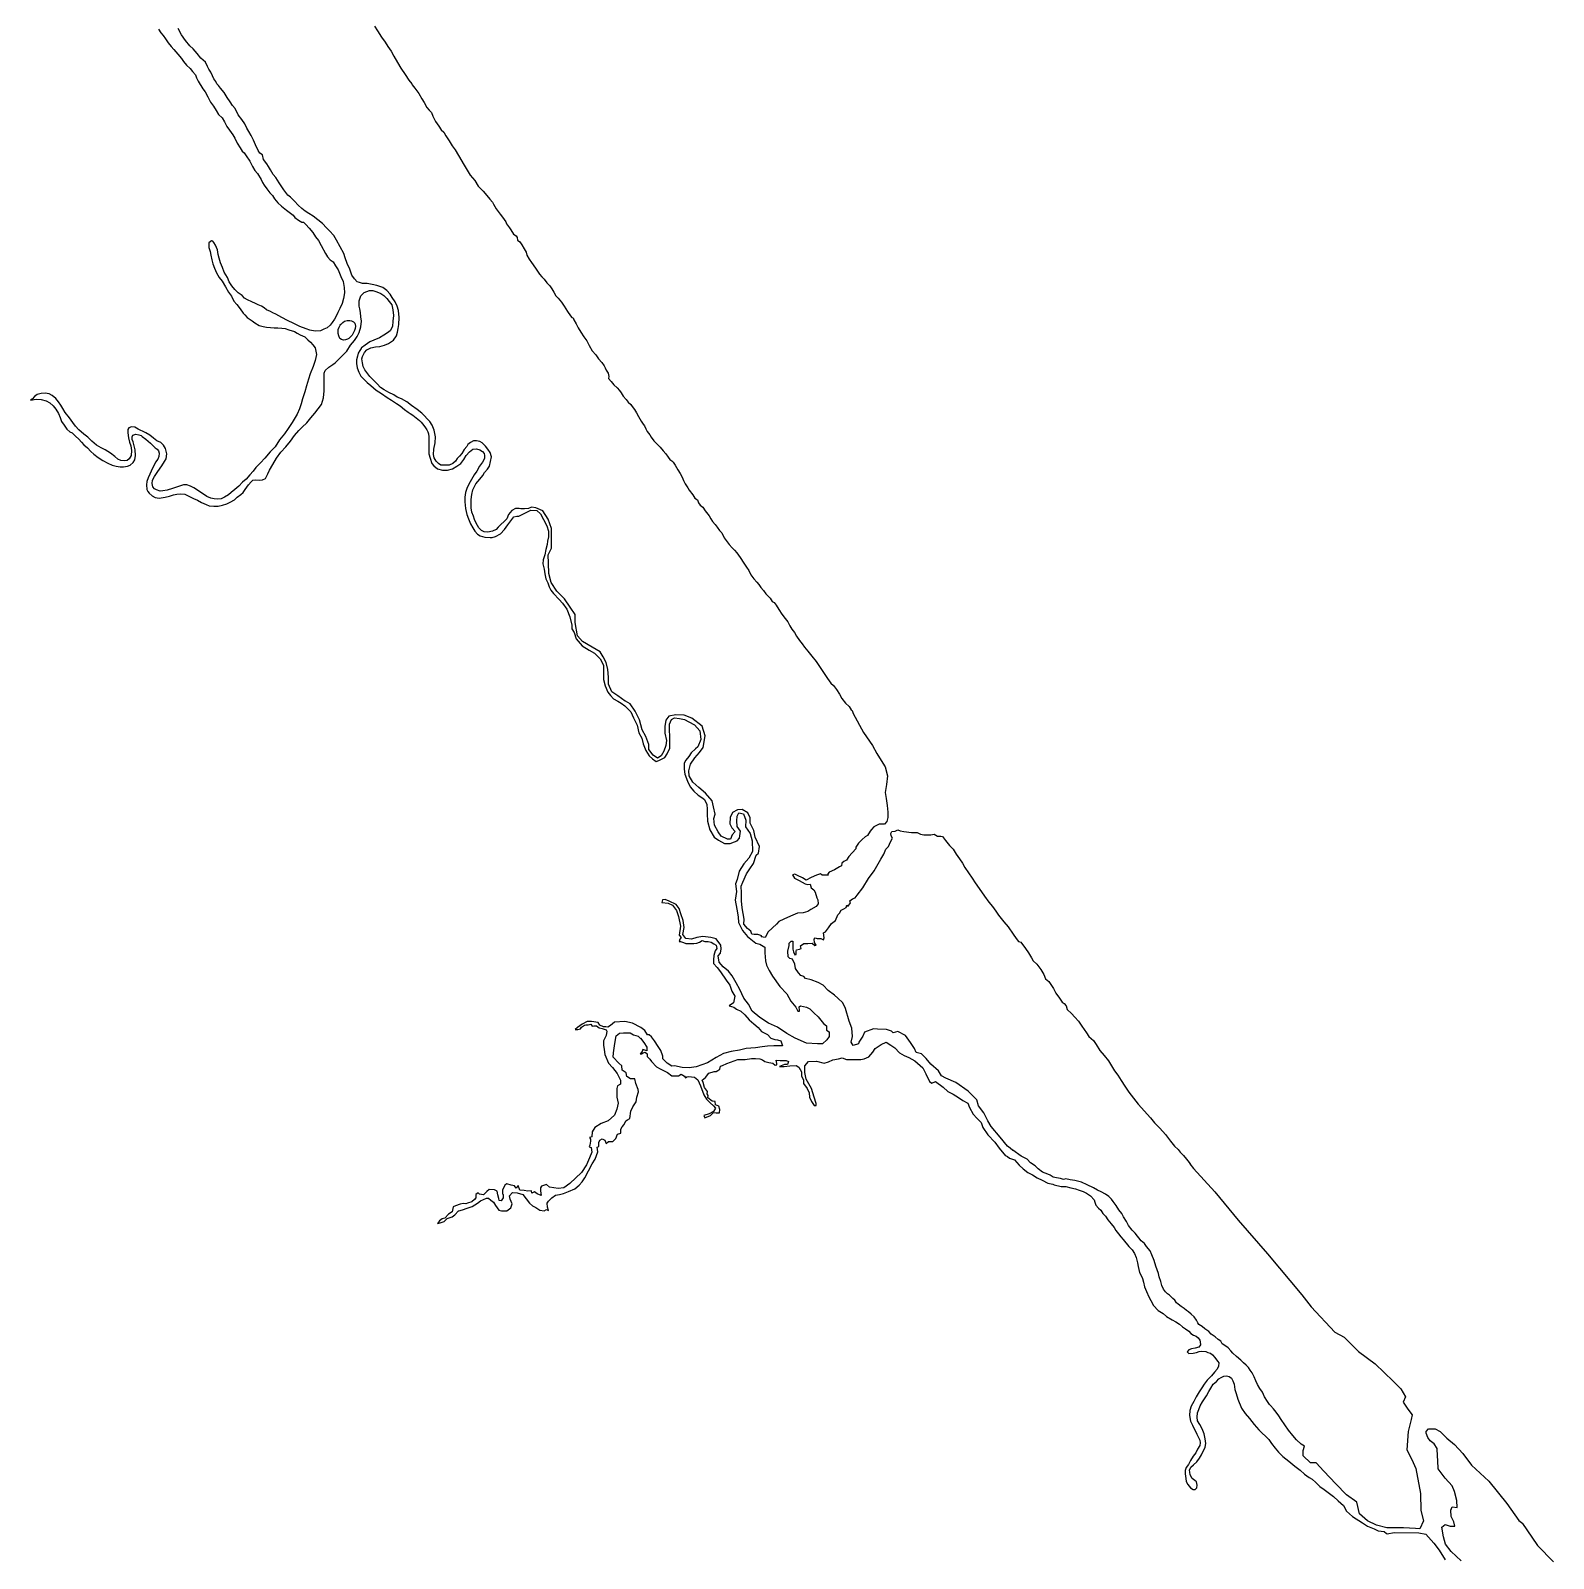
# Model space of a CAD drawing. Extents: x 283583 to 658922, y 889284 to 1241133.
# Drawn here: x 560600 to 571490, y 1139604 to 1150531 of the extents above; entities that cross this region are included whole.
import ezdxf

# ---------------------------------------------------------------- set-up
doc = ezdxf.new("R2010")
doc.units = 0
doc.header["$MEASUREMENT"] = 0
doc.layers.add('LIMON', color=7, linetype='Continuous')

msp = doc.modelspace()

# ---------------------------------------------------------------- linework, layer by layer
at = {"layer": 'LIMON', "color": 241}
for points in [[(561515, 1150540), (561533, 1150515), (561549, 1150495), (561566, 1150473), (561584, 1150444), (561606, 1150418), (561626, 1150396), (561653, 1150363), (561679, 1150331), (561694, 1150310), (561715, 1150284), (561741, 1150261), (561759, 1150239), (561779, 1150215), (561788, 1150194), (561800, 1150170), (561832, 1150115), (561849, 1150093), (561867, 1150057), (561887, 1150020), (561909, 1149990), (561928, 1149960), (561944, 1149931), (561970, 1149907), (561988, 1149879), (562005, 1149846), (562024, 1149819), (562046, 1149785), (562061, 1149762), (562077, 1149726), (562099, 1149693), (562113, 1149669), (562128, 1149657), (562142, 1149635), (562168, 1149596), (562188, 1149560), (562203, 1149530), (562223, 1149509), (562250, 1149466), (562260, 1149445), (562271, 1149425), (562289, 1149399), (562311, 1149371), (562331, 1149352), (562344, 1149328), (562368, 1149300), (562396, 1149275), (562431, 1149247), (562459, 1149225), (562478, 1149210), (562491, 1149194), (562517, 1149175), (562541, 1149161), (562553, 1149161), (562570, 1149145), (562592, 1149119), (562618, 1149086), (562637, 1149056), (562659, 1149030), (562679, 1148993), (562710, 1148937), (562724, 1148914), (562742, 1148892), (562764, 1148878), (562781, 1148848), (562801, 1148819), (562819, 1148773), (562835, 1148736), (562844, 1148694), (562846, 1148655), (562838, 1148615), (562828, 1148580), (562813, 1148544), (562797, 1148515), (562785, 1148489), (562774, 1148466), (562758, 1148443), (562742, 1148425), (562721, 1148405), (562697, 1148395), (562673, 1148383), (562636, 1148382), (562598, 1148388), (562571, 1148399), (562525, 1148415), (562484, 1148437), (562438, 1148457), (562397, 1148479), (562355, 1148502), (562333, 1148513), (562315, 1148523), (562287, 1148533), (562270, 1148547), (562252, 1148559), (562228, 1148569), (562210, 1148579), (562183, 1148590), (562151, 1148606), (562131, 1148618), (562114, 1148636), (562084, 1148656), (562060, 1148679), (562039, 1148705), (562021, 1148733), (562009, 1148766), (561985, 1148804), (561974, 1148836), (561958, 1148871), (561950, 1148903), (561942, 1148930), (561936, 1148964), (561922, 1148996), (561911, 1149015), (561903, 1149025), (561895, 1149028), (561875, 1149013), (561875, 1148980), (561885, 1148952), (561889, 1148924), (561897, 1148891), (561904, 1148863), (561916, 1148832), (561930, 1148798), (561950, 1148766), (561970, 1148739), (561995, 1148699), (562017, 1148660), (562037, 1148632), (562054, 1148596), (562076, 1148573), (562100, 1148541), (562121, 1148509), (562133, 1148498), (562149, 1148478), (562171, 1148464), (562186, 1148454), (562204, 1148440), (562236, 1148422), (562263, 1148415), (562287, 1148409), (562317, 1148407), (562343, 1148406), (562369, 1148404), (562397, 1148402), (562420, 1148400), (562448, 1148392), (562488, 1148378), (562507, 1148368), (562529, 1148356), (562561, 1148340), (562582, 1148320), (562602, 1148303), (562618, 1148283), (562636, 1148261), (562641, 1148239), (562645, 1148214), (562635, 1148172), (562622, 1148129), (562600, 1148075), (562587, 1148037), (562573, 1147990), (562561, 1147948), (562545, 1147897), (562535, 1147861), (562524, 1147826), (562506, 1147788), (562486, 1147751), (562470, 1147727), (562442, 1147684), (562417, 1147648), (562381, 1147603), (562349, 1147555), (562314, 1147518), (562276, 1147472), (562244, 1147440), (562212, 1147406), (562192, 1147381), (562168, 1147353), (562141, 1147323), (562117, 1147302), (562089, 1147272), (562062, 1147248), (562036, 1147227), (562016, 1147211), (561987, 1147193), (561963, 1147183), (561940, 1147179), (561913, 1147181), (561889, 1147188), (561861, 1147200), (561830, 1147220), (561810, 1147232), (561786, 1147250), (561768, 1147262), (561745, 1147272), (561719, 1147283), (561693, 1147283), (561638, 1147264), (561616, 1147256), (561577, 1147244), (561547, 1147240), (561527, 1147238), (561502, 1147246), (561486, 1147254), (561474, 1147268), (561470, 1147292), (561472, 1147315), (561486, 1147343), (561506, 1147371), (561526, 1147402), (561540, 1147418), (561559, 1147449), (561571, 1147469), (561575, 1147505), (561565, 1147542), (561550, 1147566), (561532, 1147584), (561504, 1147596), (561479, 1147617), (561453, 1147637), (561425, 1147653), (561402, 1147667), (561389, 1147670), (561371, 1147680), (561346, 1147694), (561321, 1147698), (561302, 1147691), (561296, 1147677), (561297, 1147654), (561300, 1147619), (561307, 1147588), (561318, 1147561), (561321, 1147529), (561319, 1147491), (561306, 1147468), (561291, 1147456), (561271, 1147454), (561246, 1147457), (561225, 1147466), (561202, 1147484), (561171, 1147508), (561134, 1147533), (561106, 1147546), (561072, 1147566), (561038, 1147595), (561010, 1147622), (560982, 1147644), (560946, 1147676), (560922, 1147701), (560902, 1147727), (560879, 1147761), (560848, 1147799), (560831, 1147828), (560816, 1147853), (560801, 1147876), (560782, 1147899), (560754, 1147921), (560733, 1147932), (560705, 1147937), (560676, 1147935), (560647, 1147929), (560629, 1147915), (560613, 1147896), (560600, 1147887), (560640, 1147896), (560677, 1147892), (560711, 1147883), (560739, 1147868), (560763, 1147847), (560781, 1147824), (560801, 1147792), (560813, 1147763), (560822, 1147736), (560841, 1147709), (560859, 1147680), (560881, 1147661), (560897, 1147654), (560922, 1147631), (560946, 1147610), (560964, 1147587), (560982, 1147568), (561008, 1147546), (561032, 1147520), (561054, 1147501), (561085, 1147477), (561116, 1147456), (561153, 1147437), (561185, 1147422), (561212, 1147416), (561240, 1147410), (561264, 1147410), (561293, 1147416), (561312, 1147424), (561333, 1147441), (561346, 1147460), (561351, 1147492), (561348, 1147533), (561340, 1147570), (561335, 1147590), (561327, 1147607), (561327, 1147626), (561332, 1147637), (561352, 1147644), (561374, 1147641), (561391, 1147634), (561398, 1147629), (561425, 1147608), (561441, 1147594), (561459, 1147580), (561476, 1147562), (561492, 1147548), (561506, 1147538), (561516, 1147525), (561520, 1147509), (561518, 1147485), (561510, 1147465), (561494, 1147444), (561462, 1147380), (561453, 1147359), (561441, 1147333), (561433, 1147307), (561429, 1147282), (561433, 1147250), (561439, 1147234), (561449, 1147223), (561471, 1147204), (561491, 1147192), (561521, 1147188), (561564, 1147194), (561594, 1147202), (561623, 1147211), (561647, 1147215), (561675, 1147219), (561704, 1147215), (561738, 1147199), (561765, 1147184), (561795, 1147172), (561823, 1147156), (561856, 1147142), (561878, 1147132), (561910, 1147130), (561941, 1147130), (561973, 1147136), (562004, 1147146), (562028, 1147158), (562058, 1147175), (562077, 1147193), (562105, 1147213), (562121, 1147227), (562135, 1147250), (562159, 1147282), (562178, 1147304), (562191, 1147316), (562207, 1147318), (562235, 1147316), (562258, 1147318), (562280, 1147328), (562290, 1147346), (562296, 1147362), (562308, 1147387), (562332, 1147427), (562359, 1147474), (562391, 1147516), (562426, 1147555), (562458, 1147595), (562488, 1147634), (562519, 1147672), (562543, 1147695), (562575, 1147725), (562604, 1147762), (562632, 1147796), (562657, 1147825), (562681, 1147858), (562694, 1147904), (562700, 1147955), (562700, 1148000), (562699, 1148040), (562699, 1148081), (562708, 1148099), (562734, 1148125), (562762, 1148142), (562779, 1148155), (562802, 1148179), (562832, 1148207), (562862, 1148238), (562889, 1148280), (562917, 1148315), (562937, 1148343), (562951, 1148372), (562963, 1148412), (562967, 1148453), (562963, 1148483), (562959, 1148515), (562954, 1148541), (562950, 1148561), (562950, 1148598), (562962, 1148634), (562986, 1148658), (563023, 1148671), (563047, 1148671), (563076, 1148662), (563104, 1148650), (563126, 1148636), (563149, 1148616), (563165, 1148594), (563183, 1148569), (563191, 1148535), (563195, 1148494), (563191, 1148452), (563189, 1148415), (563171, 1148383), (563153, 1148369), (563127, 1148353), (563096, 1148334), (563056, 1148316), (563027, 1148304), (562993, 1148282), (562967, 1148263), (562965, 1148259), (562964, 1148258), (562954, 1148244), (562944, 1148224), (562938, 1148202), (562932, 1148176), (562930, 1148150), (562935, 1148120), (562947, 1148087), (562962, 1148060), (562987, 1148035), (563008, 1148015), (563033, 1147992), (563072, 1147959), (563109, 1147935), (563150, 1147908), (563182, 1147888), (563216, 1147865), (563243, 1147848), (563275, 1147821), (563301, 1147803), (563315, 1147793), (563333, 1147780), (563359, 1147762), (563382, 1147743), (563393, 1147731), (563412, 1147706), (563424, 1147690), (563434, 1147675), (563442, 1147662), (563446, 1147646), (563448, 1147626), (563448, 1147602), (563448, 1147572), (563449, 1147542), (563449, 1147505), (563457, 1147472), (563470, 1147436), (563484, 1147417), (563510, 1147396), (563546, 1147387), (563581, 1147387), (563617, 1147397), (563648, 1147415), (563678, 1147436), (563698, 1147463), (563716, 1147491), (563740, 1147519), (563762, 1147537), (563790, 1147540), (563813, 1147533), (563832, 1147521), (563843, 1147507), (563847, 1147492), (563847, 1147471), (563832, 1147445), (563811, 1147416), (563792, 1147381), (563772, 1147353), (563753, 1147321), (563735, 1147287), (563721, 1147257), (563710, 1147227), (563705, 1147194), (563705, 1147160), (563710, 1147112), (563721, 1147070), (563731, 1147038), (563747, 1147004), (563763, 1146974), (563777, 1146951), (563796, 1146930), (563816, 1146918), (563849, 1146907), (563887, 1146905), (563901, 1146905), (563924, 1146912), (563961, 1146933), (563989, 1146962), (564014, 1146997), (564034, 1147024), (564057, 1147054), (564077, 1147058), (564093, 1147058), (564092, 1147058), (564121, 1147073), (564177, 1147101), (564220, 1147099), (564247, 1147075), (564268, 1147034), (564292, 1146990), (564304, 1146952), (564304, 1146911), (564297, 1146880), (564294, 1146856), (564285, 1146819), (564278, 1146781), (564265, 1146747), (564263, 1146718), (564273, 1146680), (564277, 1146646), (564285, 1146610), (564299, 1146581), (564309, 1146552), (564321, 1146528), (564340, 1146506), (564380, 1146462), (564404, 1146435), (564435, 1146394), (564456, 1146339), (564471, 1146279), (564471, 1146252), (564488, 1146226), (564502, 1146180), (564545, 1146132), (564594, 1146100), (564634, 1146078), (564673, 1146038), (564697, 1145992), (564697, 1145891), (564709, 1145845), (564728, 1145799), (564747, 1145775), (564769, 1145753), (564800, 1145736), (564824, 1145722), (564850, 1145701), (564893, 1145660), (564912, 1145617), (564939, 1145564), (564951, 1145509), (564972, 1145470), (564982, 1145429), (565001, 1145383), (565023, 1145345), (565047, 1145323), (565073, 1145304), (565092, 1145311), (565136, 1145333), (565153, 1145359), (565172, 1145400), (565172, 1145482), (565170, 1145530), (565170, 1145571), (565184, 1145605), (565206, 1145617), (565242, 1145612), (565276, 1145605), (565307, 1145588), (565348, 1145566), (565386, 1145523), (565394, 1145460), (565372, 1145409), (565355, 1145395), (565324, 1145366), (565307, 1145340), (565285, 1145313), (565275, 1145291), (565275, 1145248), (565280, 1145212), (565297, 1145164), (565316, 1145123), (565343, 1145091), (565374, 1145063), (565400, 1145046), (565420, 1145031), (565436, 1144997), (565438, 1144963), (565438, 1144929), (565442, 1144876), (565457, 1144816), (565488, 1144763), (565519, 1144741), (565563, 1144717), (565604, 1144717), (565635, 1144729), (565654, 1144736), (565671, 1144755), (565676, 1144806), (565654, 1144839), (565652, 1144880), (565654, 1144912), (565666, 1144936), (565698, 1144929), (565715, 1144883), (565714, 1144837), (565746, 1144789), (565760, 1144736), (565762, 1144661), (565736, 1144613), (565702, 1144572), (565668, 1144519), (565654, 1144459), (565642, 1144428), (565649, 1144375), (565638, 1144311), (565650, 1144248), (565660, 1144193), (565662, 1144152), (565691, 1144094), (565727, 1144051), (565787, 1144005), (565816, 1143998), (565850, 1143976), (565850, 1143935), (565857, 1143877), (565862, 1143846), (565883, 1143810), (565907, 1143769), (565958, 1143694), (566008, 1143643), (566037, 1143590), (566073, 1143547), (566088, 1143518), (566100, 1143518), (566100, 1143525), (566097, 1143549), (566107, 1143556), (566148, 1143547), (566172, 1143535), (566201, 1143506), (566232, 1143477), (566270, 1143431), (566292, 1143412), (566292, 1143383), (566311, 1143371), (566311, 1143337), (566294, 1143313), (566263, 1143284), (566227, 1143284), (566148, 1143289), (566068, 1143325), (566008, 1143359), (565941, 1143403), (565878, 1143432), (565815, 1143473), (565760, 1143518), (565734, 1143567), (565702, 1143612), (565673, 1143673), (565647, 1143721), (565618, 1143771), (565592, 1143803), (565553, 1143834), (565524, 1143868), (565517, 1143914), (565534, 1143933), (565539, 1143964), (565537, 1143991), (565503, 1144036), (565464, 1144046), (565407, 1144053), (565366, 1144046), (565327, 1144032), (565286, 1144037), (565264, 1144066), (565274, 1144116), (565267, 1144167), (565250, 1144213), (565238, 1144253), (565217, 1144282), (565168, 1144304), (565139, 1144316), (565120, 1144314), (565115, 1144295), (565159, 1144290), (565192, 1144275), (565219, 1144239), (565233, 1144196), (565248, 1144126), (565238, 1144061), (565252, 1144046), (565243, 1144034), (565238, 1144017), (565248, 1144017), (565269, 1144008), (565286, 1144003), (565344, 1144003), (565366, 1144005), (565385, 1144012), (565404, 1144024), (565423, 1144017), (565447, 1144017), (565467, 1144012), (565486, 1144000), (565503, 1143991), (565508, 1143967), (565496, 1143950), (565487, 1143917), (565485, 1143886), (565485, 1143859), (565511, 1143830), (565535, 1143799), (565574, 1143739), (565600, 1143703), (565614, 1143662), (565636, 1143626), (565626, 1143577), (565595, 1143556), (565629, 1143546), (565648, 1143532), (565679, 1143517), (565708, 1143491), (565739, 1143457), (565773, 1143428), (565804, 1143401), (565828, 1143373), (565869, 1143351), (565893, 1143324), (565922, 1143315), (565942, 1143312), (565966, 1143305), (565978, 1143269), (565951, 1143269), (565915, 1143271), (565869, 1143267), (565831, 1143262), (565785, 1143257), (565718, 1143250), (565669, 1143238), (565610, 1143229), (565555, 1143215), (565502, 1143186), (565442, 1143148), (565360, 1143119), (565309, 1143112), (565259, 1143114), (565206, 1143126), (565186, 1143124), (565153, 1143146), (565121, 1143177), (565121, 1143196), (565107, 1143237), (565088, 1143266), (565061, 1143307), (565040, 1143334), (565023, 1143348), (565011, 1143348), (564992, 1143379), (564965, 1143401), (564905, 1143433), (564850, 1143445), (564777, 1143440), (564748, 1143416), (564729, 1143404), (564715, 1143406), (564698, 1143406), (564671, 1143418), (564659, 1143438), (564611, 1143443), (564580, 1143443), (564544, 1143426), (564527, 1143414), (564512, 1143402), (564495, 1143387), (564515, 1143387), (564532, 1143392), (564541, 1143404), (564561, 1143418), (564570, 1143421), (564587, 1143421), (564606, 1143426), (564616, 1143411), (564628, 1143414), (564647, 1143414), (564666, 1143399), (564688, 1143394), (564717, 1143385), (564722, 1143375), (564717, 1143344), (564698, 1143305), (564698, 1143274), (564702, 1143245), (564706, 1143208), (564732, 1143145), (564761, 1143116), (564795, 1143073), (564819, 1143024), (564819, 1142996), (564797, 1142984), (564792, 1142964), (564792, 1142902), (564802, 1142861), (564792, 1142817), (564775, 1142774), (564730, 1142733), (564681, 1142714), (564636, 1142687), (564616, 1142654), (564614, 1142620), (564597, 1142615), (564604, 1142603), (564604, 1142589), (564599, 1142560), (564594, 1142548), (564609, 1142543), (564614, 1142509), (564597, 1142468), (564575, 1142418), (564541, 1142365), (564457, 1142285), (564414, 1142254), (564373, 1142249), (564312, 1142259), (564291, 1142278), (564255, 1142266), (564247, 1142254), (564247, 1142233), (564252, 1142199), (564223, 1142211), (564204, 1142226), (564185, 1142216), (564182, 1142233), (564156, 1142230), (564129, 1142235), (564100, 1142238), (564088, 1142271), (564074, 1142252), (564062, 1142269), (564038, 1142274), (564007, 1142284), (563992, 1142274), (563975, 1142238), (563975, 1142211), (563980, 1142206), (563980, 1142182), (563965, 1142161), (563951, 1142163), (563949, 1142178), (563941, 1142204), (563937, 1142231), (563917, 1142240), (563879, 1142243), (563862, 1142228), (563840, 1142204), (563811, 1142209), (563802, 1142219), (563785, 1142207), (563785, 1142183), (563775, 1142171), (563756, 1142154), (563725, 1142144), (563713, 1142139), (563693, 1142142), (563672, 1142137), (563638, 1142127), (563623, 1142118), (563616, 1142082), (563590, 1142067), (563563, 1142038), (563544, 1142034), (563525, 1142019), (563510, 1142000), (563529, 1142005), (563558, 1142014), (563580, 1142036), (563616, 1142048), (563635, 1142062), (563660, 1142091), (563664, 1142091), (563688, 1142098), (563722, 1142110), (563758, 1142122), (563797, 1142144), (563819, 1142161), (563860, 1142180), (563876, 1142180), (563891, 1142166), (563912, 1142151), (563925, 1142129), (563949, 1142096), (563968, 1142091), (564006, 1142091), (564035, 1142112), (564045, 1142139), (564031, 1142173), (564026, 1142197), (564047, 1142221), (564081, 1142218), (564120, 1142206), (564144, 1142177), (564168, 1142144), (564189, 1142127), (564213, 1142115), (564242, 1142095), (564274, 1142091), (564291, 1142100), (564303, 1142093), (564298, 1142117), (564295, 1142146), (564303, 1142160), (564327, 1142182), (564353, 1142201), (564382, 1142206), (564411, 1142213), (564447, 1142228), (564493, 1142247), (564524, 1142273), (564546, 1142297), (564565, 1142326), (564616, 1142427), (564638, 1142459), (564657, 1142512), (564652, 1142545), (564664, 1142550), (564664, 1142579), (564672, 1142596), (564688, 1142606), (564708, 1142596), (564717, 1142572), (564733, 1142587), (564764, 1142587), (564786, 1142607), (564798, 1142638), (564822, 1142645), (564822, 1142674), (564832, 1142691), (564846, 1142708), (564856, 1142734), (564868, 1142741), (564885, 1142751), (564892, 1142802), (564907, 1142833), (564931, 1142869), (564936, 1142903), (564948, 1142941), (564945, 1142958), (564929, 1143001), (564921, 1143033), (564890, 1143033), (564864, 1143052), (564859, 1143076), (564830, 1143095), (564828, 1143127), (564806, 1143146), (564767, 1143189), (564770, 1143221), (564775, 1143271), (564784, 1143315), (564787, 1143341), (564813, 1143360), (564840, 1143363), (564889, 1143362), (564913, 1143349), (564945, 1143340), (564961, 1143323), (564961, 1143325), (564985, 1143294), (565007, 1143260), (565007, 1143234), (564978, 1143243), (564973, 1143229), (564959, 1143212), (564969, 1143212), (564981, 1143219), (564995, 1143224), (565009, 1143212), (565009, 1143195), (565029, 1143174), (565041, 1143159), (565077, 1143120), (565103, 1143106), (565156, 1143079), (565185, 1143055), (565233, 1143055), (565253, 1143067), (565277, 1143053), (565284, 1143041), (565293, 1143048), (565306, 1143050), (565349, 1143046), (565371, 1143026), (565392, 1142985), (565414, 1142920), (565435, 1142889), (565459, 1142862), (565484, 1142841), (565498, 1142824), (565483, 1142800), (565452, 1142785), (565414, 1142771), (565423, 1142756), (565462, 1142773), (565483, 1142793), (565503, 1142790), (565527, 1142792), (565529, 1142814), (565522, 1142838), (565498, 1142848), (565496, 1142872), (565474, 1142874), (565443, 1142899), (565447, 1142915), (565438, 1142927), (565440, 1142944), (565419, 1142971), (565409, 1143009), (565404, 1143024), (565428, 1143043), (565450, 1143074), (565489, 1143086), (565503, 1143086), (565515, 1143094), (565530, 1143103), (565534, 1143125), (565549, 1143130), (565580, 1143144), (565657, 1143173), (565710, 1143173), (565756, 1143180), (565785, 1143180), (565816, 1143177), (565835, 1143170), (565852, 1143158), (565879, 1143151), (565908, 1143146), (565925, 1143132), (565937, 1143134), (565937, 1143144), (565932, 1143168), (565961, 1143165), (566004, 1143165), (566021, 1143158), (566014, 1143136), (565992, 1143136), (565956, 1143122), (565990, 1143122), (566031, 1143127), (566074, 1143129), (566094, 1143118), (566114, 1143084), (566114, 1143053), (566128, 1143027), (566128, 1143000), (566154, 1142966), (566169, 1142935), (566171, 1142904), (566186, 1142872), (566205, 1142844), (566217, 1142843), (566217, 1142858), (566205, 1142904), (566186, 1142966), (566147, 1143031), (566138, 1143080), (566138, 1143128), (566164, 1143157), (566220, 1143161), (566275, 1143147), (566306, 1143156), (566338, 1143171), (566379, 1143176), (566403, 1143185), (566436, 1143173), (566538, 1143173), (566562, 1143178), (566595, 1143192), (566624, 1143224), (566641, 1143250), (566682, 1143279), (566718, 1143296), (566752, 1143274), (566781, 1143255), (566815, 1143221), (566848, 1143202), (566880, 1143187), (566923, 1143163), (566981, 1143112), (567002, 1143071), (567029, 1143014), (567046, 1143004), (567072, 1143014), (567127, 1142975), (567159, 1142944), (567197, 1142924), (567236, 1142900), (567267, 1142878), (567303, 1142859), (567315, 1142830), (567342, 1142782), (567366, 1142753), (567397, 1142722), (567411, 1142686), (567445, 1142633), (567495, 1142580), (567527, 1142539), (567571, 1142484), (567571, 1142485), (567586, 1142478), (567600, 1142467), (567616, 1142462), (567637, 1142454), (567652, 1142435), (567671, 1142416), (567698, 1142390), (567732, 1142365), (567766, 1142348), (567798, 1142326), (567834, 1142309), (567874, 1142288), (567910, 1142280), (567920, 1142276), (567969, 1142265), (568003, 1142263), (568039, 1142254), (568073, 1142248), (568100, 1142239), (568128, 1142229), (568151, 1142216), (568179, 1142197), (568206, 1142169), (568212, 1142152), (568219, 1142131), (568238, 1142108), (568253, 1142095), (568269, 1142072), (568286, 1142051), (568303, 1142025), (568327, 1141996), (568348, 1141972), (568362, 1141949), (568381, 1141926), (568398, 1141905), (568413, 1141886), (568455, 1141835), (568477, 1141811), (568494, 1141786), (568506, 1141756), (568515, 1141718), (568521, 1141693), (568525, 1141670), (568531, 1141650), (568541, 1141632), (568552, 1141607), (568558, 1141580), (568566, 1141546), (568581, 1141512), (568596, 1141474), (568611, 1141448), (568630, 1141414), (568663, 1141378), (568699, 1141355), (568723, 1141334), (568763, 1141310), (568790, 1141296), (568816, 1141279), (568839, 1141260), (568860, 1141247), (568882, 1141229), (568897, 1141214), (568916, 1141201), (568935, 1141193), (568950, 1141182), (568961, 1141165), (568963, 1141153), (568967, 1141131), (568954, 1141114), (568929, 1141108), (568903, 1141104), (568882, 1141096), (568872, 1141081), (568884, 1141070), (568914, 1141072), (568939, 1141076), (568956, 1141085), (568977, 1141087), (569005, 1141083), (569020, 1141078), (569039, 1141072), (569052, 1141061), (569068, 1141042), (569081, 1141025), (569090, 1141013), (569098, 1141002), (569096, 1140979), (569085, 1140958), (569066, 1140937), (569045, 1140911), (569015, 1140879), (568992, 1140850), (568975, 1140824), (568956, 1140795), (568935, 1140759), (568918, 1140727), (568899, 1140693), (568890, 1140662), (568888, 1140626), (568894, 1140585), (568909, 1140558), (568941, 1140494), (568948, 1140478), (568961, 1140449), (568963, 1140432), (568961, 1140411), (568946, 1140385), (568933, 1140360), (568914, 1140335), (568895, 1140305), (568880, 1140277), (568865, 1140254), (568857, 1140233), (568857, 1140210), (568861, 1140176), (568865, 1140155), (568876, 1140134), (568895, 1140110), (568914, 1140097), (568929, 1140097), (568941, 1140108), (568942, 1140127), (568937, 1140152), (568925, 1140161), (568908, 1140176), (568893, 1140201), (568891, 1140222), (568889, 1140235), (568897, 1140258), (568916, 1140273), (568940, 1140294), (568959, 1140322), (568973, 1140345), (569001, 1140400), (569005, 1140425), (569001, 1140459), (568993, 1140495), (568978, 1140531), (568961, 1140561), (568946, 1140589), (568942, 1140614), (568946, 1140646), (568955, 1140669), (568965, 1140696), (568982, 1140724), (569010, 1140768), (569027, 1140798), (569040, 1140823), (569057, 1140851), (569080, 1140870), (569097, 1140889), (569114, 1140899), (569133, 1140908), (569152, 1140910), (569171, 1140906), (569188, 1140893), (569198, 1140874), (569207, 1140851), (569213, 1140813), (569222, 1140783), (569234, 1140743), (569260, 1140679), (569287, 1140641), (569317, 1140605), (569350, 1140563), (569384, 1140525), (569454, 1140455), (569475, 1140425), (569501, 1140393), (569524, 1140364), (569556, 1140334), (569598, 1140300), (569642, 1140264), (569679, 1140235), (569711, 1140206), (569743, 1140184), (569764, 1140170), (569791, 1140148), (569819, 1140119), (569851, 1140098), (569918, 1140047), (569950, 1140017), (569988, 1139983), (570011, 1139942), (570053, 1139905), (570124, 1139858), (570161, 1139834), (570209, 1139815), (570238, 1139802), (570280, 1139797), (570297, 1139782), (570302, 1139779), (570352, 1139789), (570529, 1139788), (570579, 1139778), (570635, 1139714), (570674, 1139664), (570717, 1139595)], [(563059, 1150563), (563082, 1150529), (563111, 1150485), (563135, 1150447), (563156, 1150417), (563179, 1150383), (563198, 1150347), (563225, 1150303), (563249, 1150262), (563278, 1150216), (563306, 1150176), (563327, 1150150), (563329, 1150142), (563348, 1150118), (563376, 1150082), (563399, 1150044), (563415, 1150016), (563434, 1149982), (563451, 1149963), (563467, 1149946), (563478, 1149920), (563497, 1149880), (563520, 1149848), (563537, 1149821), (563556, 1149804), (563571, 1149778), (563594, 1149742), (563615, 1149706), (563636, 1149677), (563660, 1149637), (563701, 1149568), (563722, 1149532), (563745, 1149498), (563777, 1149458), (563800, 1149419), (563836, 1149383), (563864, 1149352), (563885, 1149326), (563904, 1149305), (563911, 1149289), (563930, 1149255), (563958, 1149217), (563975, 1149196), (563998, 1149164), (564004, 1149149), (564025, 1149120), (564034, 1149105), (564053, 1149075), (564074, 1149063), (564080, 1149052), (564082, 1149033), (564098, 1149019), (564113, 1148998), (564130, 1148970), (564145, 1148947), (564149, 1148924), (564166, 1148896), (564183, 1148873), (564212, 1148833), (564240, 1148790), (564257, 1148769), (564274, 1148754), (564293, 1148727), (564314, 1148706), (564329, 1148684), (564343, 1148661), (564356, 1148634), (564373, 1148617), (564396, 1148589), (564417, 1148559), (564439, 1148523), (564462, 1148490), (564471, 1148480), (564480, 1148476), (564486, 1148463), (564503, 1148433), (564516, 1148404), (564535, 1148374), (564556, 1148340), (564579, 1148313), (564594, 1148279), (564617, 1148241), (564642, 1148213), (564661, 1148183), (564685, 1148158), (564702, 1148133), (564709, 1148119), (564717, 1148102), (564730, 1148081), (564736, 1148057), (564734, 1148043), (564753, 1148021), (564772, 1147998), (564794, 1147975), (564813, 1147956), (564824, 1147940), (564837, 1147917), (564860, 1147893), (564875, 1147874), (564892, 1147857), (564902, 1147842), (564919, 1147821), (564934, 1147798), (564947, 1147770), (564966, 1147737), (564981, 1147717), (564990, 1147704), (565001, 1147683), (565009, 1147663), (565028, 1147640), (565039, 1147623), (565058, 1147598), (565079, 1147575), (565102, 1147551), (565123, 1147526), (565142, 1147505), (565159, 1147481), (565172, 1147464), (565185, 1147454), (565195, 1147445), (565210, 1147422), (565229, 1147390), (565246, 1147363), (565260, 1147338), (565270, 1147313), (565281, 1147290), (565300, 1147262), (565310, 1147243), (565336, 1147211), (565350, 1147188), (565369, 1147175), (565376, 1147154), (565388, 1147137), (565407, 1147122), (565424, 1147097), (565452, 1147061), (565465, 1147038), (565477, 1147021), (565496, 1146999), (565511, 1146980), (565526, 1146955), (565543, 1146938), (565560, 1146904), (565574, 1146883), (565596, 1146855), (565617, 1146832), (565635, 1146814), (565652, 1146795), (565675, 1146763), (565702, 1146723), (565721, 1146693), (565736, 1146670), (565751, 1146638), (565772, 1146609), (565793, 1146587), (565808, 1146570), (565823, 1146549), (565842, 1146526), (565859, 1146503), (565890, 1146471), (565896, 1146459), (565904, 1146449), (565919, 1146440), (565932, 1146421), (565951, 1146391), (565972, 1146358), (565997, 1146326), (566016, 1146302), (566031, 1146275), (566044, 1146250), (566063, 1146226), (566077, 1146199), (566099, 1146169), (566118, 1146146), (566135, 1146122), (566158, 1146093), (566188, 1146056), (566218, 1146018), (566246, 1145975), (566271, 1145941), (566300, 1145897), (566324, 1145865), (566341, 1145846), (566364, 1145818), (566385, 1145785), (566402, 1145755), (566427, 1145721), (566454, 1145697), (566468, 1145673), (566476, 1145668), (566482, 1145648), (566556, 1145511), (566622, 1145418), (566651, 1145362), (566652, 1145361), (566695, 1145291), (566712, 1145265), (566729, 1145202), (566722, 1145139), (566712, 1145082), (566719, 1145038), (566726, 1144990), (566731, 1144942), (566731, 1144903), (566724, 1144874), (566707, 1144855), (566668, 1144855), (566630, 1144836), (566614, 1144818), (566604, 1144806), (566585, 1144775), (566568, 1144765), (566546, 1144746), (566520, 1144719), (566503, 1144690), (566501, 1144678), (566452, 1144625), (566436, 1144599), (566416, 1144589), (566402, 1144577), (566399, 1144558), (566385, 1144551), (566349, 1144529), (566310, 1144512), (566301, 1144500), (566303, 1144491), (566262, 1144491), (566248, 1144500), (566221, 1144491), (566183, 1144474), (566146, 1144455), (566120, 1144472), (566084, 1144489), (566065, 1144498), (566048, 1144493), (566064, 1144469), (566096, 1144452), (566139, 1144428), (566156, 1144423), (566175, 1144426), (566182, 1144399), (566202, 1144385), (566211, 1144368), (566223, 1144329), (566229, 1144314), (566232, 1144285), (566217, 1144266), (566181, 1144246), (566159, 1144232), (566126, 1144222), (566085, 1144220), (566034, 1144198), (565988, 1144177), (565952, 1144160), (565935, 1144141), (565875, 1144085), (565853, 1144044), (565824, 1144049), (565829, 1144057), (565800, 1144066), (565776, 1144066), (565757, 1144069), (565750, 1144090), (565728, 1144110), (565702, 1144141), (565704, 1144175), (565689, 1144258), (565684, 1144308), (565684, 1144364), (565681, 1144412), (565694, 1144441), (565720, 1144501), (565744, 1144535), (565771, 1144573), (565790, 1144633), (565807, 1144648), (565812, 1144696), (565783, 1144763), (565773, 1144809), (565747, 1144862), (565747, 1144901), (565730, 1144937), (565689, 1144961), (565656, 1144959), (565619, 1144939), (565603, 1144903), (565602, 1144858), (565615, 1144829), (565639, 1144802), (565617, 1144778), (565605, 1144749), (565583, 1144749), (565540, 1144769), (565518, 1144800), (565492, 1144848), (565487, 1144896), (565497, 1144928), (565483, 1144979), (565474, 1145023), (565428, 1145078), (565380, 1145117), (565337, 1145155), (565310, 1145201), (565308, 1145237), (565320, 1145285), (565351, 1145331), (565383, 1145367), (565409, 1145403), (565424, 1145488), (565402, 1145557), (565328, 1145613), (565275, 1145635), (565214, 1145637), (565164, 1145628), (565144, 1145599), (565135, 1145553), (565135, 1145507), (565149, 1145454), (565142, 1145418), (565130, 1145377), (565110, 1145343), (565084, 1145327), (565053, 1145348), (565021, 1145389), (565021, 1145425), (565000, 1145483), (564973, 1145531), (564954, 1145601), (564925, 1145664), (564887, 1145717), (564854, 1145735), (564854, 1145735), (564854, 1145735), (564853, 1145736), (564853, 1145736), (564799, 1145774), (564756, 1145803), (564734, 1145856), (564734, 1145906), (564729, 1145962), (564717, 1146012), (564696, 1146053), (564674, 1146087), (564616, 1146121), (564547, 1146162), (564511, 1146203), (564496, 1146297), (564494, 1146354), (564458, 1146407), (564419, 1146468), (564364, 1146523), (564323, 1146583), (564306, 1146648), (564304, 1146721), (564302, 1146781), (564326, 1146829), (564326, 1146969), (564302, 1147036), (564263, 1147096), (564213, 1147118), (564182, 1147123), (564162, 1147113), (564133, 1147111), (564107, 1147111), (564107, 1147111), (564095, 1147112), (564069, 1147114), (564041, 1147099), (564018, 1147070), (564005, 1147039), (563945, 1146979), (563930, 1146962), (563904, 1146952), (563871, 1146943), (563845, 1146947), (563825, 1146956), (563805, 1146974), (563787, 1147007), (563776, 1147034), (563767, 1147058), (563756, 1147087), (563752, 1147118), (563752, 1147146), (563750, 1147177), (563757, 1147213), (563763, 1147246), (563785, 1147290), (563812, 1147323), (563834, 1147350), (563847, 1147370), (563867, 1147394), (563883, 1147416), (563896, 1147482), (563887, 1147513), (563870, 1147538), (563854, 1147558), (563830, 1147582), (563812, 1147593), (563790, 1147597), (563768, 1147597), (563746, 1147586), (563728, 1147571), (563720, 1147557), (563700, 1147535), (563685, 1147506), (563667, 1147488), (563652, 1147470), (563638, 1147451), (563619, 1147435), (563594, 1147424), (563535, 1147424), (563517, 1147435), (563501, 1147451), (563486, 1147475), (563482, 1147499), (563484, 1147537), (563493, 1147583), (563495, 1147625), (563486, 1147674), (563473, 1147709), (563455, 1147736), (563398, 1147794), (563365, 1147822), (563325, 1147849), (563292, 1147875), (563254, 1147898), (563223, 1147909), (563198, 1147925), (563163, 1147943), (563129, 1147961), (563103, 1147978), (563079, 1148005), (563057, 1148027), (563026, 1148056), (562990, 1148105), (562979, 1148129), (562973, 1148155), (562970, 1148184), (562975, 1148200), (562976, 1148204), (562989, 1148229), (563005, 1148247), (563033, 1148263), (563066, 1148269), (563098, 1148272), (563131, 1148282), (563161, 1148292), (563195, 1148316), (563218, 1148349), (563224, 1148373), (563230, 1148401), (563234, 1148430), (563236, 1148480), (563232, 1148529), (563222, 1148561), (563207, 1148590), (563187, 1148622), (563173, 1148646), (563148, 1148671), (563120, 1148693), (563076, 1148707), (563043, 1148715), (563007, 1148721), (562974, 1148723), (562952, 1148729), (562937, 1148734), (562916, 1148756), (562898, 1148781), (562884, 1148825), (562864, 1148866), (562849, 1148906), (562841, 1148937), (562789, 1149032), (562768, 1149066), (562738, 1149099), (562716, 1149121), (562689, 1149151), (562655, 1149178), (562622, 1149204), (562590, 1149222), (562563, 1149240), (562541, 1149258), (562513, 1149283), (562488, 1149311), (562458, 1149339), (562439, 1149353), (562412, 1149393), (562378, 1149442), (562354, 1149480), (562335, 1149502), (562315, 1149535), (562301, 1149559), (562289, 1149577), (562266, 1149610), (562258, 1149642), (562240, 1149654), (562228, 1149674), (562209, 1149713), (562195, 1149747), (562177, 1149780), (562161, 1149810), (562147, 1149832), (562132, 1149863), (562110, 1149895), (562086, 1149929), (562063, 1149974), (562045, 1149996), (562027, 1150021), (562007, 1150053), (561984, 1150087), (561958, 1150120), (561944, 1150138), (561933, 1150149), (561926, 1150167), (561912, 1150185), (561902, 1150208), (561890, 1150234), (561876, 1150256), (561866, 1150275), (561851, 1150305), (561819, 1150333), (561792, 1150368), (561762, 1150400), (561740, 1150422), (561709, 1150461), (561679, 1150501), (561655, 1150546)], [(570830, 1139587), (570759, 1139653), (570719, 1139706), (570704, 1139759), (570693, 1139828), (570717, 1139846), (570751, 1139836), (570786, 1139836), (570778, 1139867), (570759, 1139905), (570757, 1139950), (570767, 1139973), (570802, 1139968), (570799, 1140018), (570783, 1140084), (570765, 1140124), (570715, 1140177), (570667, 1140246), (570664, 1140304), (570662, 1140336), (570659, 1140391), (570638, 1140423), (570609, 1140444), (570593, 1140468), (570580, 1140500), (570580, 1140513), (570596, 1140532), (570644, 1140532), (570681, 1140511), (570728, 1140465), (570784, 1140420), (570842, 1140354), (570905, 1140270), (571029, 1140156), (571156, 1139997), (571243, 1139875), (571272, 1139854), (571270, 1139854), (571301, 1139809), (571377, 1139696), (571490, 1139580)]]:
    msp.add_lwpolyline(points, dxfattribs=at)
for points in [[(562820, 1148432), (562821, 1148431), (562833, 1148443), (562845, 1148452), (562864, 1148457), (562883, 1148458), (562896, 1148456), (562909, 1148449), (562919, 1148438), (562923, 1148417), (562922, 1148400), (562916, 1148385), (562907, 1148367), (562899, 1148352), (562886, 1148338), (562876, 1148330), (562866, 1148324), (562852, 1148319), (562837, 1148317), (562823, 1148321), (562812, 1148330), (562804, 1148348), (562800, 1148364), (562799, 1148379), (562801, 1148393), (562806, 1148409), (562814, 1148425)], [(570466, 1140568), (570452, 1140512), (570441, 1140380), (570478, 1140311), (570507, 1140247), (570539, 1140068), (570541, 1139946), (570560, 1139872), (570534, 1139817), (570503, 1139818), (570418, 1139823), (570299, 1139823), (570225, 1139842), (570161, 1139873), (570103, 1139924), (570085, 1140006), (570011, 1140059), (569934, 1140138), (569849, 1140228), (569794, 1140287), (569754, 1140287), (569701, 1140337), (569701, 1140377), (569710, 1140407), (569686, 1140422), (569652, 1140453), (569627, 1140483), (569597, 1140521), (569570, 1140559), (569544, 1140597), (569527, 1140625), (569508, 1140650), (569489, 1140674), (569468, 1140699), (569460, 1140705), (569445, 1140727), (569424, 1140761), (569409, 1140794), (569392, 1140820), (569373, 1140849), (569362, 1140875), (569350, 1140902), (569337, 1140932), (569322, 1140951), (569310, 1140970), (569293, 1140987), (569274, 1141002), (569255, 1141023), (569225, 1141049), (569198, 1141072), (569183, 1141089), (569164, 1141110), (569140, 1141127), (569121, 1141140), (569113, 1141157), (569092, 1141171), (569071, 1141188), (569043, 1141208), (569026, 1141227), (568997, 1141246), (568978, 1141263), (568954, 1141277), (568947, 1141289), (568939, 1141308), (568922, 1141331), (568900, 1141351), (568881, 1141368), (568867, 1141378), (568850, 1141391), (568829, 1141406), (568807, 1141423), (568795, 1141433), (568782, 1141452), (568769, 1141463), (568746, 1141486), (568731, 1141497), (568717, 1141510), (568702, 1141531), (568691, 1141556), (568683, 1141584), (568670, 1141618), (568665, 1141642), (568656, 1141667), (568646, 1141695), (568635, 1141735), (568618, 1141775), (568606, 1141803), (568580, 1141835), (568566, 1141856), (568542, 1141875), (568500, 1141930), (568479, 1141953), (568451, 1141985), (568437, 1142013), (568415, 1142046), (568403, 1142072), (568382, 1142097), (568363, 1142129), (568342, 1142157), (568331, 1142173), (568312, 1142193), (568287, 1142210), (568257, 1142226), (568229, 1142237), (568202, 1142254), (568157, 1142275), (568115, 1142296), (568067, 1142307), (568035, 1142311), (568003, 1142320), (567986, 1142313), (567965, 1142322), (567937, 1142325), (567913, 1142332), (567892, 1142345), (567874, 1142353), (567836, 1142367), (567806, 1142390), (567784, 1142413), (567751, 1142434), (567726, 1142460), (567683, 1142481), (567625, 1142523), (567625, 1142522), (567605, 1142539), (567587, 1142553), (567534, 1142616), (567469, 1142693), (567445, 1142734), (567416, 1142792), (567378, 1142842), (567366, 1142883), (567304, 1142945), (567218, 1143007), (567146, 1143039), (567114, 1143056), (567093, 1143092), (567037, 1143140), (567004, 1143179), (566972, 1143212), (566934, 1143222), (566922, 1143251), (566893, 1143294), (566857, 1143343), (566801, 1143372), (566768, 1143364), (566756, 1143376), (566722, 1143388), (566657, 1143389), (566628, 1143391), (566565, 1143367), (566551, 1143340), (566524, 1143297), (566522, 1143285), (566483, 1143273), (566469, 1143297), (566479, 1143336), (566474, 1143396), (566455, 1143447), (566427, 1143537), (566410, 1143578), (566374, 1143612), (566350, 1143633), (566304, 1143665), (566268, 1143703), (566232, 1143723), (566182, 1143742), (566143, 1143752), (566131, 1143766), (566109, 1143773), (566093, 1143793), (566071, 1143824), (566066, 1143855), (566049, 1143889), (566030, 1143894), (566018, 1143906), (566016, 1143947), (566025, 1143988), (566025, 1144005), (566040, 1144019), (566052, 1144019), (566052, 1143961), (566057, 1143942), (566066, 1143920), (566076, 1143923), (566074, 1143947), (566078, 1143956), (566100, 1143961), (566110, 1143966), (566107, 1143985), (566129, 1144002), (566158, 1144002), (566189, 1144004), (566208, 1143987), (566218, 1143990), (566206, 1144009), (566204, 1144033), (566211, 1144043), (566225, 1144038), (566252, 1144038), (566271, 1144028), (566276, 1144043), (566271, 1144079), (566286, 1144086), (566307, 1144115), (566327, 1144144), (566356, 1144166), (566372, 1144206), (566385, 1144219), (566397, 1144240), (566416, 1144250), (566433, 1144259), (566438, 1144276), (566448, 1144270), (566463, 1144292), (566458, 1144306), (566477, 1144321), (566497, 1144328), (566511, 1144347), (566552, 1144400), (566593, 1144468), (566632, 1144521), (566680, 1144605), (566702, 1144641), (566716, 1144677), (566735, 1144696), (566750, 1144730), (566764, 1144756), (566755, 1144771), (566752, 1144788), (566760, 1144802), (566784, 1144805), (566801, 1144814), (566820, 1144807), (566846, 1144802), (566899, 1144795), (566940, 1144795), (566964, 1144785), (566988, 1144778), (567039, 1144778), (567063, 1144785), (567087, 1144770), (567109, 1144769), (567121, 1144768), (567121, 1144768), (567122, 1144767), (567143, 1144739), (567172, 1144703), (567198, 1144676), (567219, 1144642), (567242, 1144608), (567265, 1144576), (567282, 1144546), (567333, 1144470), (567355, 1144435), (567383, 1144395), (567423, 1144340), (567454, 1144298), (567480, 1144266), (567503, 1144234), (567522, 1144204), (567560, 1144156), (567590, 1144122), (567628, 1144069), (567649, 1144037), (567664, 1144016), (567681, 1144012), (567714, 1143967), (567736, 1143935), (567757, 1143899), (567771, 1143878), (567797, 1143855), (567825, 1143816), (567846, 1143780), (567857, 1143750), (567882, 1143731), (567916, 1143680), (567933, 1143646), (567959, 1143612), (567978, 1143583), (567992, 1143574), (568005, 1143557), (568013, 1143530), (568045, 1143502), (568068, 1143475), (568094, 1143447), (568117, 1143411), (568151, 1143362), (568169, 1143336), (568201, 1143308), (568220, 1143279), (568247, 1143236), (568277, 1143202), (568308, 1143162), (568329, 1143126), (568351, 1143092), (568376, 1143060), (568399, 1143022), (568425, 1142982), (568454, 1142938), (568488, 1142897), (568520, 1142853), (568608, 1142755), (568637, 1142720), (568675, 1142682), (568717, 1142636), (568751, 1142589), (568781, 1142552), (568806, 1142528), (568821, 1142509), (568844, 1142486), (568867, 1142460), (568876, 1142448), (568893, 1142427), (568891, 1142427), (568917, 1142392), (569070, 1142225), (569236, 1142024), (569445, 1141783), (569691, 1141489), (569759, 1141404), (569927, 1141223), (569993, 1141186), (570096, 1141083), (570215, 1140995), (570345, 1140871), (570398, 1140818), (570432, 1140760), (570416, 1140722), (570448, 1140672), (570480, 1140632), (570473, 1140597)]]:
    msp.add_lwpolyline(points, close=True, dxfattribs=at)

doc.saveas('drawing.dxf')
